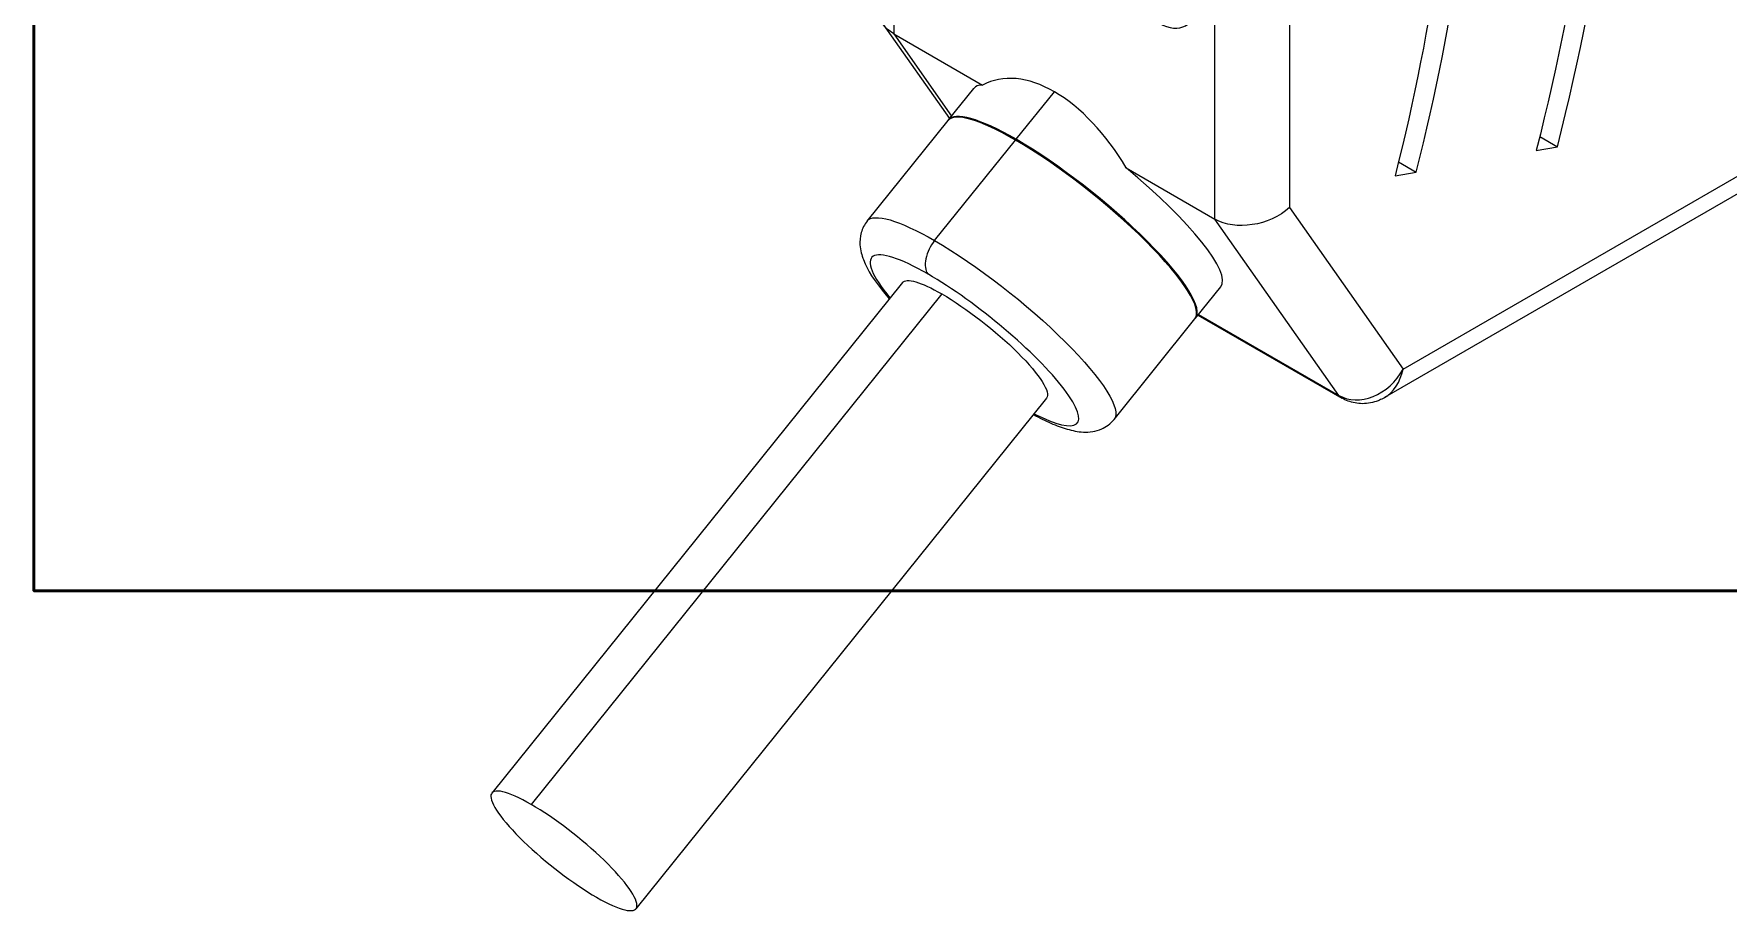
# Model space of a CAD drawing. Header units: millimetres. Extents: x -383313 to -161684, y -117025 to 99224.
# Drawn here: x -348511.8 to -348447.6, y -11352.5 to -11319 of the extents above; entities that cross this region are included whole.
import ezdxf

# ---------------------------------------------------------------- set-up
doc = ezdxf.new("R2010")
doc.units = ezdxf.units.MM
doc.header["$MEASUREMENT"] = 0
doc.layers.add('PV-2BB', color=7, linetype='Continuous')

# ---------------------------------------------------------------- blocks, each defined once
blk = doc.blocks.new('*U231')
at = {"layer": 'PV-2BB'}
for p, q in [((1321.046, 74.326, 1395.372), (1313.116, 66.396, 1379.512)), ((1315.983, 60.663, 1376.646), (1323.913, 68.593, 1392.506)), ((1324.913, 67.593, 1392.506), (1317.072, 59.752, 1376.824)), ((1313.048, 66.611, 1379.658), (1313.206, 64.995, 1378.201)), ((1313.116, 66.396, 1379.512), (1313.908, 64.813, 1378.721)), ((1313.116, 66.396, 1379.512), (1313.254, 64.987, 1378.241)), ((1311.308, 64.358, 1375.666), (1301.859, 65.907, 1367.766)), ((1311.746, 63.743, 1375.489), (1302.297, 65.292, 1367.59)), ((1311.311, 65.305, 1376.616), (1313.171, 65, 1378.171)), ((1313.185, 64.998, 1378.183), (1313.766, 64.903, 1378.669)), ((1312.063, 64.251, 1376.313), (1313.923, 63.946, 1377.868)), ((1313.938, 63.934, 1377.873), (1313.928, 63.936, 1377.864)), ((1313.938, 63.943, 1377.881), (1314.818, 63.799, 1378.617)), ((1312.341, 61.534, 1373.875), (1302.892, 63.083, 1365.976)), ((1315.19, 62.248, 1377.438), (1315.983, 60.663, 1376.646)), ((1316.279, 57.64, 1373.919), (1315.983, 60.663, 1376.646)), ((1313.083, 60.464, 1373.547), (1314.943, 60.159, 1375.102)), ((1314.958, 60.157, 1375.114), (1315.538, 60.061, 1375.599)), ((1315.013, 60.147, 1375.161), (1316.298, 57.579, 1373.876)), ((1315.026, 60.145, 1375.172), (1316.279, 57.64, 1373.919)), ((1317.072, 59.752, 1376.824), (1317.344, 56.982, 1374.326)), ((1318.73, 58.585, 1377.315), (1319.043, 58.331, 1377.374)), ((1318.885, 58.646, 1377.531), (1319.043, 58.331, 1377.374)), ((1323.383, 53.756, 1377.139), (1316.874, 57.01, 1373.884)), ((1317.344, 56.982, 1374.326), (1323.716, 53.796, 1377.512)), ((1320.817, 56.89, 1377.707), (1321.13, 56.636, 1377.766)), ((1320.973, 56.951, 1377.924), (1321.13, 56.636, 1377.766))]:
    blk.add_line(p, q, dxfattribs=at)
at = {"layer": 'PV-2BB', "extrusion": (0.57735, 0.57735, -0.57735)}
for centre, major_axis, ratio, start_param, end_param in [((1313.872, 66.152, 1380.024), (0.817, -0.564, 0.252), 0.697902, -3.709731, -2.924333), ((1312.197, 62.885, 1375.081), (-0.886, 2.421, 1.535), 0.211325, 0, 0.938882), ((1311.825, 62.946, 1374.77), (-0.517, 1.412, 0.895), 0.211325, 0, 0.938882), ((1312.197, 62.885, 1375.081), (0.886, -2.421, -1.535), 0.211325, -2.202711, 0), ((1311.825, 62.946, 1374.77), (0.517, -1.412, -0.895), 0.211325, -2.202711, 0), ((1303.649, 70.83, 1374.479), (-20.435, 0, -20.435), 0.57735, -2.356194, -2.024582), ((1316.739, 60.419, 1377.158), (0.817, -0.564, 0.252), 0.697902, 1.002658, 2.573454), ((1303.649, 70.83, 1374.479), (-23.264, 0, -23.264), 0.57735, -2.356194, -2.024582), ((1316.651, 57.579, 1374.23), (-0.354, 0, -0.354), 0.57735, -0.000018, 0.261799)]:
    blk.add_ellipse(centre, major_axis=major_axis, ratio=ratio, start_param=start_param, end_param=end_param, dxfattribs=at)
at = {"layer": 'PV-2BB', "extrusion": (-0.57735, -0.57735, 0.57735)}
for centre, major_axis, ratio, start_param, end_param in [((1302.376, 64.495, 1366.871), (-0.517, 1.412, 0.895), 0.211325, -0.938882, 2.202711), ((1302.376, 64.495, 1366.871), (0.517, -1.412, -0.895), 0.211325, -0.938882, 2.202711), ((1311.825, 62.946, 1374.77), (-0.738, 2.017, 1.279), 0.211325, -0.938882, 0.795399), ((1314.057, 62.58, 1376.636), (-0.886, 2.421, 1.535), 0.211325, -0.938882, 0), ((1314.071, 62.577, 1376.649), (-0.886, 2.421, 1.535), 0.211325, -0.938882, 0.015418), ((1314.071, 62.577, 1376.649), (-0.88, 2.405, 1.524), 0.211325, -0.938882, -0.2028), ((1314.652, 62.482, 1377.134), (-0.886, 2.421, 1.535), 0.211325, -0.242762, 0), ((1313.663, 62.644, 1376.307), (-0.322, -2.125, -2.447), 0.565741, -3.786473, -3.090353), ((1312.085, 64.023, 1376.108), (-0.354, 0, -0.354), 0.57735, -1.832596, -0.261799), ((1311.825, 62.946, 1374.77), (0.738, -2.017, -1.279), 0.211325, -0.795399, 2.202711), ((1314.057, 62.58, 1376.636), (0.886, -2.421, -1.535), 0.211325, 0, 2.202711), ((1314.071, 62.577, 1376.649), (0.886, -2.421, -1.535), 0.211325, -0.015418, 2.202711), ((1314.071, 62.577, 1376.649), (0.88, -2.405, -1.524), 0.211325, 0.2028, 2.202711), ((1313.663, 62.644, 1376.307), (-0.322, -2.125, -2.447), 0.565741, 1.800592, 2.496712), ((1317.083, 63.263, 1380.346), (0, -0.707, -0.707), 0.57735, -0.785398, 0.785398), ((1314.652, 62.482, 1377.134), (0.886, -2.421, -1.535), 0.211325, 0, 1.50659), ((1303.649, 70.83, 1374.479), (20.86, 0, 20.86), 0.57735, -1.117011, -0.785398), ((1303.649, 70.83, 1374.479), (23.688, 0, 23.688), 0.57735, -1.117011, -0.785398), ((1317.01, 57.649, 1374.659), (-0.723, -0.025, -0.748), 0.784358, -0.022649, 1.548148), ((1317.01, 57.649, 1374.659), (-0.277, -0.548, -0.825), 0.703066, 0.240931, 1.026329)]:
    blk.add_ellipse(centre, major_axis=major_axis, ratio=ratio, start_param=start_param, end_param=end_param, dxfattribs=at)
at = {"layer": 'PV-2BB'}
for points, knots in [([(1311.311, 65.305, 1376.616), (1311.246, 65.316, 1376.562), (1311.187, 65.311, 1376.498), (1311.09, 65.279, 1376.369), (1311.055, 65.249, 1376.304), (1310.99, 65.169, 1376.159), (1310.973, 65.114, 1376.086), (1310.933, 64.914, 1375.847), (1310.947, 64.747, 1375.695), (1310.987, 64.5, 1375.487), (1310.995, 64.454, 1375.45), (1311.005, 64.408, 1375.412)], [2.5096783, 2.5096783, 2.5096783, 2.5096783, 2.5981794, 2.5981794, 2.7002611, 2.7002611, 2.8608991, 2.8608991, 3.2678081, 3.2678081, 3.3554024, 3.3554024, 3.3554024, 3.3554024]), ([(1312.038, 61.583, 1373.622), (1312.067, 61.53, 1373.596), (1312.095, 61.478, 1373.573), (1312.179, 61.327, 1373.506), (1312.235, 61.233, 1373.469), (1312.349, 61.058, 1373.407), (1312.406, 60.976, 1373.383), (1312.534, 60.817, 1373.351), (1312.604, 60.738, 1373.342), (1312.744, 60.623, 1373.366), (1312.79, 60.588, 1373.379), (1312.916, 60.514, 1373.43), (1313.003, 60.477, 1373.48), (1313.083, 60.464, 1373.547)], [4.8055469, 4.8055469, 4.8055469, 4.8055469, 4.9001654, 4.9001654, 5.0879418, 5.0879418, 5.2757182, 5.2757182, 5.4634946, 5.4634946, 5.5425638, 5.5425638, 5.651271, 5.651271, 5.651271, 5.651271]), ([(1316.874, 57.01, 1373.884), (1316.865, 57.015, 1373.88), (1316.856, 57.019, 1373.875), (1316.819, 57.039, 1373.858), (1316.791, 57.055, 1373.846), (1316.682, 57.124, 1373.807), (1316.602, 57.188, 1373.79), (1316.465, 57.325, 1373.791), (1316.406, 57.398, 1373.805), (1316.336, 57.508, 1373.843), (1316.315, 57.543, 1373.859), (1316.298, 57.579, 1373.876)], [0, 0, 0, 0, 0.0354093, 0.0354093, 0.1417783, 0.1417783, 0.4567025, 0.4567025, 0.743904, 0.743904, 0.8788204, 0.8788204, 0.8788204, 0.8788204])]:
    blk.add_open_spline(points, degree=3, knots=knots, dxfattribs=at)

msp = doc.modelspace()

# ---------------------------------------------------------------- linework, layer by layer
at = {"lineweight": 50, "ltscale": 100}
msp.add_lwpolyline([(-348511.78576, -11254.6728), (-348411.18253, -11254.6728), (-348411.18253, -11340.12599), (-348511.78576, -11340.12599)], close=True, dxfattribs=at)

# ---------------------------------------------------------------- block references
at = {"layer": 'PV-2BB', "extrusion": (0, 0.816497, 0.57735), "xscale": 2, "yscale": 2, "zscale": 2, "rotation": 225}
msp.add_blockref('*U231', (350242.33798, 8485.9646, -12000.96623), dxfattribs=at)

doc.saveas('drawing.dxf')
